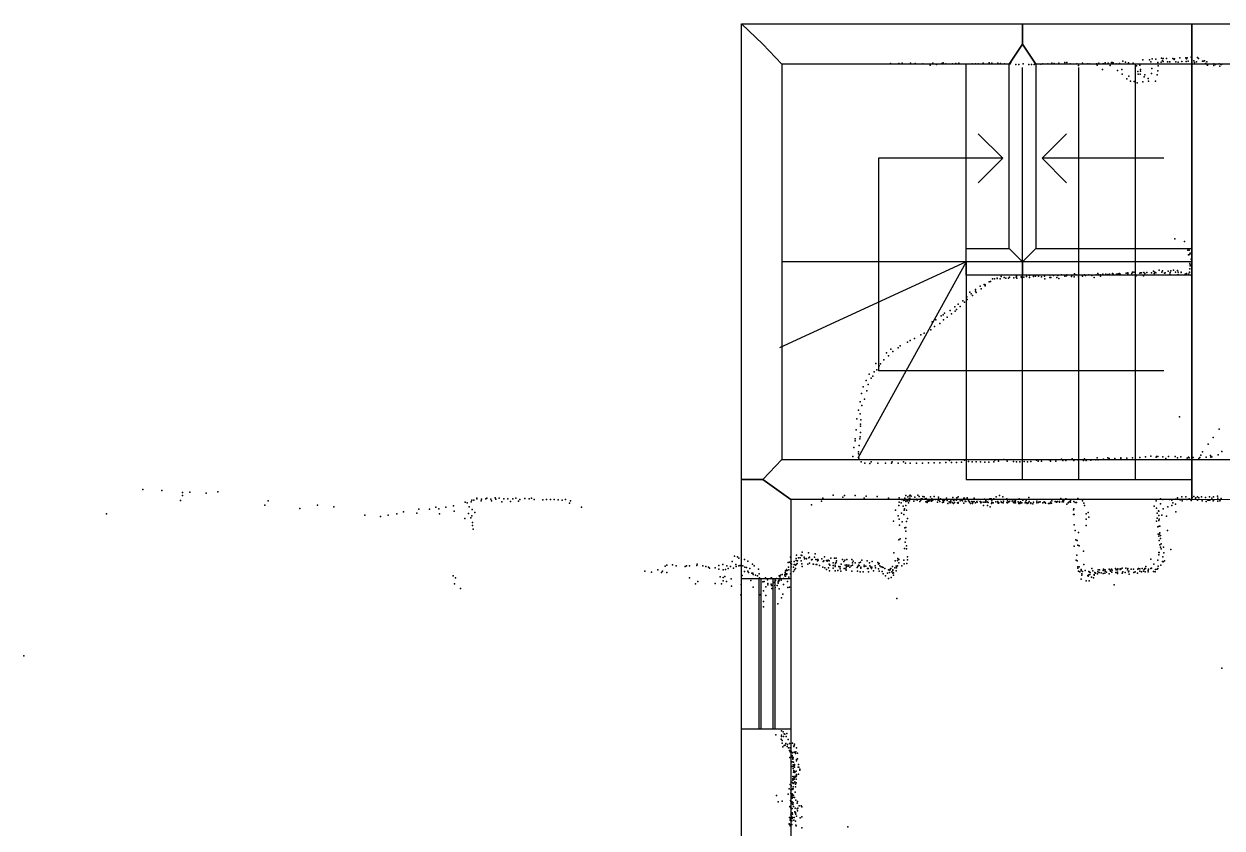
# Model space of a CAD drawing. Header units: millimetres. Extents: x 862 to 13566, y -25564 to -1880.
# Drawn here: x 2664 to 8012, y -5470 to -1880 of the extents above; entities that cross this region are included whole.
import ezdxf

# ---------------------------------------------------------------- set-up
doc = ezdxf.new("R2010")
doc.units = ezdxf.units.MM
for name, color, linetype in [('P', 9, 'Continuous'), ('ROOMS', 1, 'Continuous'), ('STRUCTS', 4, 'Continuous'), ('WALLS', 3, 'Continuous'), ('WINDOWS', 6, 'Continuous')]:
    doc.layers.add(name, color=color, linetype=linetype)

# ---------------------------------------------------------------- blocks, each defined once
blk = doc.blocks.new('1-Standard_45')
for points in [[(-590, 42.9766), (589.999, 42.9766), (589.999, 32.9766), (-590, 32.9766), (-590, 42.9766)], [(-590.014, -44.0958), (589.985, -44.0958), (589.985, -54.0958), (-590.014, -54.0958), (-590.014, -44.0958)]]:
    blk.add_lwpolyline(points)

msp = doc.modelspace()

# ---------------------------------------------------------------- linework, layer by layer
at = {"layer": 'P'}
for p in [(7824, -2032), (7851, -2032), (7857, -2032), (7875, -2028), (7902, -2030), (6532, -2057), (6569, -2057), (6585, -2055), (6621, -2055), (6643, -2057), (6676, -2058), (6710, -2065), (6721, -2056), (6737, -2061), (6762, -2057), (6768, -2054), (6779, -2058), (6809, -2058), (6824, -2057), (6837, -2056), (6870, -2060), (6897, -2059), (6911, -2059), (6924, -2058), (6946, -2055), (6972, -2054), (6984, -2056), (7012, -2055), (7023, -2057), (7041, -2059), (7066, -2059), (7069, -2053), (7092, -2062), (7105, -2062), (7125, -2059), (7150, -2061), (7161, -2061), (7173, -2062), (7204, -2060), (7212, -2058), (7234, -2058), (7252, -2056), (7263, -2057), (7283, -2056), (7310, -2053), (7320, -2053), (7335, -2058), (7364, -2059), (7371, -2066), (7390, -2056), (7410, -2059), (7419, -2059), (7452, -2058), (7454, -2058), (7455, -2065), (7462, -2056), (7478, -2084), (7480, -2059), (7483, -2058), (7491, -2054), (7504, -2055), (7513, -2066), (7519, -2053), (7522, -2053), (7525, -2054), (7527, -2054), (7539, -2059), (7555, -2057), (7565, -2084), (7570, -2047), (7582, -2051), (7594, -2054), (7615, -2056), (7630, -2067), (7645, -2064), (7649, -2083), (7659, -2041), (7689, -2040), (7695, -2050), (7699, -2079), (7701, -2036), (7716, -2038), (7725, -2052), (7727, -2068), (7740, -2051), (7742, -2033), (7747, -2044), (7749, -2034), (7749, -2048), (7765, -2034), (7769, -2050), (7778, -2049), (7779, -2050), (7792, -2035), (7798, -2039), (7800, -2036), (7806, -2049), (7816, -2051), (7833, -2048), (7852, -2048), (7854, -2036), (7861, -2047), (7886, -2045), (7890, -2052), (7898, -2050), (7907, -2034), (7925, -2047), (7928, -2046), (7934, -2045), (7938, -2057), (7944, -2050), (7946, -2063), (7948, -2065), (7975, -2066), (7976, -2058), (7983, -2062), (7999, -2059), (8003, -2069), (8005, -2060), (8010, -2061), (7546, -2088), (7567, -2105), (7588, -2125), (7596, -2114), (7603, -2135), (7620, -2137), (7637, -2092), (7638, -2104), (7647, -2105), (7649, -2091), (7659, -2138), (7665, -2116), (7667, -2107), (7683, -2124), (7684, -2135), (7697, -2101), (7715, -2135), (7723, -2108), (7725, -2089), (7633, -2143), (7802, -2839), (7845, -2851), (7859, -2891), (7863, -2911), (7864, -2911), (7865, -2891), (7869, -2908), (7870, -2904), (7874, -2930), (7458, -2995), (7523, -2994), (7555, -2995), (7584, -2993), (7591, -2992), (7610, -2994), (7612, -2989), (7618, -2989), (7645, -2993), (7649, -2991), (7653, -2992), (7663, -2990), (7667, -2994), (7676, -2990), (7697, -2992), (7706, -2984), (7709, -2994), (7712, -2989), (7716, -2992), (7731, -2980), (7744, -2989), (7746, -2983), (7755, -2993), (7759, -2991), (7772, -2984), (7780, -2990), (7783, -2982), (7795, -2980), (7804, -2989), (7814, -2981), (7816, -2988), (7830, -2988), (7830, -2990), (7853, -2995), (7867, -2989), (7867, -2990), (7869, -2942), (7869, -2952), (7869, -2973), (7870, -2960), (7871, -2958), (7875, -2958), (6950, -3044), (6955, -3045), (6973, -3031), (6978, -3030), (6988, -3018), (6996, -3019), (7008, -3017), (7009, -3015), (7022, -3018), (7027, -3008), (7040, -3013), (7047, -3016), (7059, -3016), (7064, -3011), (7083, -3014), (7093, -3011), (7095, -3006), (7096, -3015), (7116, -3009), (7117, -3012), (7127, -3011), (7139, -3008), (7153, -3003), (7153, -3012), (7170, -3007), (7171, -3008), (7180, -3007), (7193, -3006), (7206, -3009), (7219, -3006), (7221, -3018), (7243, -3012), (7244, -3002), (7248, -3013), (7260, -3004), (7275, -3012), (7279, -3003), (7283, -3017), (7296, -3000), (7310, -3006), (7318, -3005), (7319, -3001), (7341, -3008), (7343, -3002), (7352, -3009), (7353, -2996), (7361, -3001), (7372, -3010), (7389, -3007), (7399, -3000), (7403, -3004), (7417, -3000), (7431, -3004), (7442, -3013), (7451, -3000), (7462, -3001), (7470, -3000), (7470, -3007), (7480, -2998), (7493, -2997), (7493, -2997), (7503, -2999), (7510, -2998), (7526, -2997), (7541, -2998), (7548, -2996), (7557, -2998), (7591, -2996), (7591, -2999), (7628, -3007), (7662, -3005), (7779, -2997), (7816, -2999), (7848, -2998), (7863, -2997), (7875, -3002), (6873, -3099), (6887, -3078), (6893, -3085), (6899, -3092), (6911, -3066), (6911, -3073), (6915, -3080), (6933, -3051), (6937, -3063), (6955, -3049), (6820, -3143), (6827, -3155), (6834, -3131), (6843, -3142), (6855, -3116), (6863, -3122), (6874, -3110), (6735, -3201), (6758, -3184), (6768, -3179), (6769, -3202), (6773, -3172), (6785, -3189), (6798, -3159), (6804, -3175), (6821, -3162), (6682, -3261), (6713, -3246), (6718, -3210), (6728, -3231), (6753, -3217), (6608, -3301), (6620, -3293), (6639, -3285), (6668, -3268), (6515, -3349), (6523, -3362), (6534, -3332), (6542, -3343), (6567, -3326), (6575, -3318), (6467, -3396), (6482, -3407), (6487, -3398), (6503, -3380), (6424, -3472), (6437, -3444), (6446, -3462), (6453, -3453), (6459, -3434), (6472, -3425), (6410, -3501), (6426, -3518), (6433, -3490), (6397, -3567), (6403, -3530), (6416, -3555), (6389, -3605), (6397, -3621), (6404, -3584), (7823, -3635), (6382, -3644), (6399, -3667), (6399, -3676), (6400, -3648), (8000, -3689), (6375, -3732), (6375, -3741), (6379, -3693), (6395, -3733), (6397, -3723), (6399, -3704), (7972, -3726), (6369, -3771), (6389, -3791), (6392, -3762), (7925, -3791), (7950, -3757), (8012, -3789), (6364, -3812), (6390, -3800), (6391, -3819), (6402, -3835), (6417, -3841), (6440, -3843), (6446, -3836), (6475, -3842), (6510, -3841), (6537, -3841), (6539, -3835), (6566, -3842), (6591, -3835), (6599, -3841), (6620, -3842), (6648, -3842), (6675, -3842), (6702, -3840), (6727, -3840), (6753, -3840), (6779, -3839), (6796, -3830), (6804, -3839), (6827, -3838), (6849, -3837), (6863, -3828), (6880, -3834), (6897, -3835), (6915, -3836), (6934, -3836), (6953, -3837), (6971, -3837), (6994, -3835), (6998, -3828), (7015, -3833), (7038, -3825), (7053, -3832), (7081, -3834), (7095, -3836), (7110, -3835), (7129, -3834), (7144, -3835), (7159, -3834), (7184, -3828), (7192, -3832), (7206, -3832), (7240, -3826), (7246, -3833), (7270, -3833), (7295, -3824), (7302, -3830), (7315, -3830), (7343, -3822), (7350, -3830), (7371, -3830), (7394, -3829), (7399, -3822), (7405, -3829), (7427, -3828), (7449, -3827), (7455, -3817), (7460, -3827), (7483, -3824), (7503, -3818), (7508, -3821), (7534, -3821), (7560, -3818), (7561, -3820), (7587, -3819), (7613, -3818), (7645, -3816), (7670, -3813), (7694, -3810), (7718, -3815), (7720, -3811), (7726, -3811), (7748, -3813), (7761, -3821), (7774, -3811), (7803, -3811), (7814, -3817), (7828, -3813), (7856, -3819), (7862, -3815), (7865, -3817), (7884, -3816), (7909, -3820), (7913, -3816), (7917, -3805), (7941, -3815), (7961, -3807), (7962, -3815), (7967, -3813), (7995, -3804), (3195, -3959), (3280, -3964), (3363, -4008), (3371, -3972), (3371, -3986), (3404, -3971), (3477, -3975), (3530, -3970), (3754, -4009), (4664, -4007), (4672, -4007), (4685, -3997), (4686, -4001), (4705, -4009), (4706, -4002), (4726, -4000), (4730, -3998), (4748, -4002), (4751, -4010), (4768, -3996), (4770, -4002), (4785, -3998), (4806, -4000), (4824, -4000), (4846, -4001), (4860, -3998), (4872, -4011), (4877, -4003), (4900, -3999), (4920, -4000), (4929, -3998), (4942, -4003), (4981, -4005), (4996, -4004), (5015, -4004), (5031, -4003), (5049, -4005), (5067, -4006), (5082, -4004), (5104, -4009), (6224, -4011), (6230, -3998), (6277, -3984), (6319, -3993), (6327, -3986), (6375, -3986), (6415, -3997), (6424, -3989), (6473, -3990), (6523, -3997), (6571, -3996), (6581, -4003), (6590, -4008), (6596, -3997), (6596, -4007), (6600, -3986), (6605, -4009), (6608, -4003), (6608, -4006), (6610, -3992), (6610, -4010), (6615, -4000), (6617, -3987), (6617, -4010), (6619, -3998), (6620, -3984), (6625, -3988), (6637, -4011), (6641, -3993), (6643, -4003), (6650, -4002), (6651, -4007), (6654, -3984), (6660, -3990), (6667, -4006), (6668, -4005), (6669, -4000), (6673, -4001), (6677, -3990), (6682, -3992), (6687, -4000), (6692, -3999), (6696, -4011), (6701, -4006), (6702, -4011), (6703, -4004), (6706, -4009), (6711, -3991), (6714, -4009), (6716, -4011), (6717, -4000), (6718, -4008), (6721, -4007), (6727, -3990), (6733, -4003), (6744, -4005), (6746, -3993), (6746, -4001), (6748, -4007), (6755, -4001), (6766, -4007), (6769, -4011), (6774, -4007), (6783, -3998), (6785, -4006), (6785, -4008), (6801, -4005), (6801, -4011), (6810, -3994), (6814, -4007), (6815, -4008), (6822, -4003), (6827, -4007), (6828, -3996), (6835, -3991), (6844, -4010), (6850, -4007), (6854, -4009), (6860, -3997), (6862, -3998), (6866, -4011), (6874, -3996), (6875, -4000), (6880, -4009), (6906, -3998), (6924, -4003), (6952, -4002), (6958, -4008), (6968, -4004), (6975, -4001), (6977, -4001), (6981, -4000), (6982, -4003), (6984, -4007), (6994, -4001), (7004, -3991), (7019, -3985), (7025, -4003), (7033, -3992), (7037, -4011), (7051, -4000), (7055, -4010), (7067, -4004), (7076, -4011), (7078, -4003), (7084, -4011), (7091, -4010), (7106, -4001), (7123, -4006), (7138, -4008), (7150, -3994), (7185, -4011), (7252, -4009), (7292, -3999), (7302, -4009), (7306, -4007), (7315, -4000), (7320, -4002), (7336, -4008), (7369, -3999), (7389, -4010), (7718, -4010), (7738, -4000), (7748, -4004), (7778, -4004), (7788, -4007), (7806, -4002), (7814, -3996), (7826, -4005), (7833, -3991), (7834, -4009), (7851, -3992), (7855, -4004), (7865, -4000), (7875, -4008), (7878, -4003), (7879, -3995), (7886, -3990), (7894, -3998), (7896, -3996), (7903, -3992), (7903, -4007), (7909, -3996), (7921, -3991), (7923, -4010), (7938, -3995), (7949, -4006), (7954, -4007), (7956, -3991), (7958, -4006), (7967, -3997), (7972, -4010), (7974, -3991), (7976, -4005), (7992, -3988), (7993, -4011), (7994, -3998), (8002, -4010), (8004, -4005), (8009, -3999), (3739, -4029), (3896, -4044), (3974, -4029), (4048, -4036), (4358, -4059), (4426, -4046), (4474, -4047), (4503, -4038), (4516, -4045), (4547, -4038), (4582, -4032), (4585, -4055), (4634, -4015), (4643, -4019), (4652, -4036), (4661, -4014), (4665, -4048), (4676, -4062), (4797, -4014), (4836, -4012), (5100, -4020), (5153, -4038), (6179, -4027), (6555, -4051), (6569, -4031), (6571, -4015), (6580, -4018), (6581, -4064), (6589, -4034), (6593, -4051), (6595, -4045), (6600, -4031), (6601, -4013), (6603, -4051), (6613, -4018), (6663, -4013), (6690, -4014), (6696, -4017), (6697, -4012), (6742, -4015), (6752, -4012), (6764, -4017), (6769, -4015), (6788, -4022), (6794, -4014), (6798, -4016), (6798, -4019), (6808, -4017), (6814, -4022), (6818, -4017), (6831, -4019), (6834, -4020), (6835, -4017), (6860, -4020), (6869, -4012), (6885, -4013), (6885, -4015), (6889, -4022), (6895, -4013), (6898, -4022), (6899, -4017), (6902, -4014), (6906, -4013), (6912, -4018), (6917, -4012), (6919, -4016), (6933, -4013), (6936, -4018), (6937, -4015), (6946, -4015), (6947, -4030), (6953, -4016), (6958, -4015), (6964, -4014), (6965, -4031), (6969, -4017), (6977, -4036), (6983, -4022), (6985, -4015), (6990, -4019), (7002, -4014), (7011, -4013), (7011, -4018), (7015, -4020), (7016, -4018), (7027, -4014), (7029, -4017), (7035, -4019), (7052, -4017), (7055, -4018), (7060, -4014), (7063, -4012), (7081, -4017), (7085, -4019), (7089, -4012), (7091, -4018), (7102, -4014), (7105, -4022), (7107, -4019), (7109, -4021), (7113, -4014), (7115, -4019), (7119, -4019), (7133, -4018), (7135, -4016), (7141, -4019), (7142, -4022), (7149, -4019), (7152, -4013), (7158, -4021), (7159, -4018), (7168, -4023), (7171, -4016), (7186, -4018), (7193, -4017), (7195, -4015), (7199, -4014), (7201, -4014), (7212, -4019), (7218, -4014), (7220, -4016), (7223, -4017), (7224, -4020), (7238, -4021), (7243, -4021), (7246, -4015), (7251, -4020), (7251, -4020), (7268, -4013), (7273, -4014), (7274, -4016), (7278, -4013), (7286, -4012), (7286, -4016), (7299, -4014), (7304, -4014), (7320, -4024), (7325, -4018), (7330, -4014), (7334, -4016), (7336, -4016), (7349, -4050), (7350, -4013), (7350, -4045), (7357, -4017), (7363, -4017), (7395, -4020), (7399, -4030), (7415, -4062), (7709, -4033), (7719, -4042), (7723, -4064), (7728, -4054), (7730, -4055), (7737, -4023), (7749, -4045), (7770, -4036), (7788, -4030), (7793, -4019), (7805, -4025), (7806, -4058), (7942, -4013), (3032, -4067), (4186, -4073), (4255, -4080), (4290, -4073), (4328, -4067), (4418, -4065), (4519, -4068), (4632, -4088), (4649, -4066), (4659, -4085), (4659, -4086), (4663, -4076), (4667, -4106), (6545, -4100), (6566, -4077), (6571, -4091), (6573, -4118), (6584, -4103), (6592, -4070), (6604, -4102), (6608, -4088), (7349, -4071), (7352, -4071), (7352, -4116), (7405, -4067), (7406, -4092), (7417, -4082), (7719, -4100), (7723, -4087), (7730, -4075), (7730, -4098), (7731, -4091), (7744, -4074), (7764, -4078), (4667, -4120), (4669, -4136), (6596, -4130), (6600, -4129), (6600, -4145), (7357, -4142), (7372, -4151), (7406, -4119), (7726, -4125), (7727, -4159), (7730, -4167), (7731, -4159), (7732, -4123), (7734, -4123), (7735, -4152), (7737, -4165), (7769, -4142), (6569, -4184), (6575, -4179), (6595, -4223), (6598, -4194), (6601, -4177), (6603, -4224), (6604, -4210), (7352, -4212), (7359, -4183), (7365, -4186), (7368, -4208), (7375, -4210), (7732, -4187), (7734, -4206), (7737, -4216), (7738, -4178), (7740, -4202), (7741, -4224), (7751, -4216), (5836, -4257), (5850, -4260), (5855, -4265), (5880, -4271), (6086, -4261), (6111, -4267), (6111, -4276), (6112, -4252), (6117, -4278), (6121, -4264), (6129, -4264), (6133, -4252), (6134, -4277), (6137, -4254), (6138, -4238), (6147, -4261), (6148, -4269), (6156, -4267), (6158, -4269), (6166, -4241), (6168, -4264), (6170, -4261), (6180, -4273), (6182, -4271), (6193, -4261), (6196, -4246), (6199, -4271), (6206, -4278), (6207, -4271), (6208, -4272), (6210, -4274), (6225, -4269), (6234, -4278), (6237, -4260), (6246, -4276), (6254, -4274), (6258, -4277), (6266, -4265), (6282, -4266), (6289, -4266), (6291, -4278), (6318, -4272), (6328, -4275), (6337, -4271), (6360, -4272), (6404, -4275), (6428, -4278), (6547, -4242), (6553, -4277), (6563, -4276), (6565, -4267), (6570, -4272), (6592, -4275), (6608, -4259), (6608, -4273), (7361, -4274), (7364, -4252), (7366, -4278), (7394, -4234), (7694, -4270), (7725, -4275), (7730, -4240), (7730, -4251), (7732, -4240), (7748, -4259), (7753, -4241), (7756, -4277), (7784, -4227), (5435, -4323), (5465, -4328), (5493, -4318), (5510, -4330), (5514, -4324), (5527, -4301), (5534, -4296), (5534, -4330), (5559, -4295), (5576, -4299), (5615, -4302), (5622, -4299), (5635, -4299), (5668, -4298), (5669, -4292), (5694, -4300), (5708, -4303), (5720, -4306), (5725, -4310), (5750, -4309), (5766, -4298), (5766, -4314), (5784, -4294), (5785, -4317), (5795, -4316), (5801, -4299), (5808, -4311), (5818, -4303), (5826, -4281), (5832, -4310), (5842, -4294), (5843, -4302), (5855, -4300), (5861, -4298), (5873, -4300), (5880, -4325), (5882, -4305), (5889, -4307), (5895, -4323), (5896, -4279), (5899, -4329), (5904, -4311), (5913, -4332), (5916, -4293), (5924, -4300), (5943, -4315), (6062, -4329), (6063, -4322), (6068, -4316), (6069, -4321), (6071, -4320), (6076, -4285), (6077, -4305), (6079, -4318), (6082, -4283), (6088, -4290), (6089, -4281), (6089, -4304), (6091, -4292), (6099, -4305), (6100, -4325), (6102, -4281), (6102, -4294), (6104, -4318), (6108, -4296), (6108, -4311), (6111, -4294), (6116, -4289), (6136, -4291), (6138, -4302), (6163, -4292), (6170, -4288), (6187, -4292), (6188, -4292), (6201, -4294), (6203, -4294), (6215, -4298), (6230, -4305), (6232, -4281), (6239, -4308), (6246, -4316), (6250, -4279), (6255, -4308), (6258, -4293), (6260, -4322), (6261, -4296), (6276, -4298), (6276, -4310), (6277, -4287), (6285, -4322), (6286, -4296), (6286, -4302), (6287, -4288), (6290, -4285), (6297, -4321), (6301, -4303), (6303, -4304), (6308, -4304), (6308, -4313), (6311, -4324), (6312, -4293), (6324, -4281), (6325, -4312), (6330, -4296), (6333, -4313), (6335, -4305), (6335, -4319), (6337, -4295), (6337, -4301), (6343, -4301), (6347, -4297), (6351, -4305), (6357, -4299), (6360, -4324), (6362, -4286), (6363, -4297), (6366, -4279), (6374, -4287), (6384, -4307), (6385, -4323), (6387, -4302), (6389, -4297), (6393, -4286), (6393, -4298), (6397, -4326), (6399, -4283), (6400, -4306), (6400, -4310), (6410, -4326), (6414, -4296), (6415, -4303), (6422, -4301), (6430, -4311), (6432, -4312), (6434, -4326), (6438, -4286), (6440, -4300), (6445, -4306), (6447, -4311), (6449, -4305), (6450, -4280), (6457, -4322), (6464, -4300), (6466, -4309), (6475, -4285), (6478, -4293), (6479, -4313), (6481, -4289), (6482, -4323), (6484, -4299), (6490, -4304), (6495, -4325), (6497, -4305), (6499, -4307), (6507, -4312), (6523, -4317), (6528, -4330), (6529, -4319), (6531, -4314), (6534, -4312), (6538, -4326), (6541, -4303), (6543, -4318), (6543, -4320), (6543, -4332), (6546, -4331), (6552, -4309), (6557, -4322), (6558, -4301), (6559, -4308), (6560, -4301), (6563, -4300), (6569, -4286), (6583, -4300), (6593, -4291), (6605, -4289), (7368, -4304), (7369, -4310), (7372, -4323), (7375, -4304), (7377, -4326), (7384, -4316), (7384, -4321), (7389, -4325), (7396, -4294), (7402, -4321), (7417, -4325), (7419, -4327), (7424, -4330), (7431, -4311), (7435, -4322), (7445, -4330), (7458, -4326), (7460, -4318), (7464, -4330), (7466, -4317), (7472, -4331), (7482, -4321), (7483, -4314), (7485, -4318), (7490, -4318), (7490, -4324), (7496, -4328), (7509, -4314), (7513, -4319), (7515, -4322), (7515, -4323), (7519, -4315), (7521, -4328), (7522, -4319), (7536, -4312), (7538, -4329), (7540, -4317), (7545, -4315), (7546, -4317), (7546, -4328), (7547, -4313), (7558, -4313), (7558, -4316), (7560, -4314), (7566, -4310), (7566, -4332), (7570, -4326), (7580, -4329), (7583, -4310), (7590, -4317), (7592, -4311), (7595, -4327), (7596, -4323), (7607, -4314), (7617, -4315), (7618, -4329), (7625, -4326), (7635, -4332), (7637, -4314), (7639, -4311), (7645, -4313), (7645, -4324), (7653, -4327), (7656, -4311), (7662, -4324), (7665, -4316), (7668, -4312), (7669, -4326), (7671, -4312), (7672, -4303), (7682, -4321), (7683, -4327), (7684, -4315), (7694, -4311), (7698, -4310), (7706, -4325), (7708, -4293), (7714, -4327), (7715, -4316), (7722, -4314), (7725, -4312), (7727, -4301), (7739, -4296), (7747, -4280), (7750, -4282), (4580, -4345), (4586, -4380), (4591, -4353), (5635, -4354), (5662, -4380), (5672, -4369), (5749, -4379), (5772, -4349), (5778, -4380), (5785, -4367), (5786, -4352), (5792, -4348), (5800, -4369), (5821, -4358), (5866, -4383), (5870, -4343), (5909, -4365), (5917, -4333), (5919, -4339), (5930, -4341), (5938, -4344), (5946, -4335), (5948, -4353), (5948, -4355), (5963, -4371), (5968, -4369), (5975, -4353), (5983, -4362), (5984, -4378), (5984, -4384), (5999, -4354), (5999, -4382), (6001, -4353), (6013, -4374), (6019, -4365), (6024, -4357), (6031, -4371), (6031, -4377), (6032, -4366), (6035, -4345), (6035, -4359), (6035, -4367), (6038, -4348), (6040, -4355), (6041, -4341), (6043, -4358), (6044, -4364), (6049, -4339), (6054, -4356), (6055, -4383), (6061, -4338), (6061, -4344), (6064, -4346), (6065, -4334), (6068, -4338), (6070, -4335), (6072, -4370), (6078, -4350), (6086, -4335), (6499, -4336), (6510, -4345), (6519, -4333), (6524, -4357), (6535, -4352), (6545, -4342), (7383, -4359), (7387, -4335), (7387, -4341), (7406, -4366), (7413, -4343), (7414, -4346), (7417, -4340), (7419, -4366), (7422, -4338), (7430, -4351), (7438, -4353), (7441, -4339), (7441, -4341), (7448, -4333), (7456, -4336), (7482, -4334), (7489, -4333), (7509, -4336), (7530, -4384), (7546, -4334), (7597, -4337), (4612, -4401), (5822, -4390), (5864, -4429), (5919, -4395), (5951, -4429), (5965, -4411), (5976, -4393), (5976, -4432), (6001, -4386), (6001, -4388), (6002, -4401), (6016, -4388), (6018, -4397), (6027, -4388), (6036, -4402), (6052, -4426), (6074, -4396), (6081, -4395), (5965, -4459), (5966, -4483), (6029, -4469), (6046, -4442), (6561, -4445), (2664, -4702), (8012, -4757), (6021, -5054), (6044, -5074), (6045, -5037), (6045, -5056), (6046, -5062), (6049, -5080), (6053, -5041), (6054, -5061), (6057, -5050), (6060, -5052), (6067, -5062), (6069, -5048), (6076, -5075), (6048, -5092), (6052, -5108), (6058, -5102), (6062, -5101), (6065, -5093), (6071, -5107), (6073, -5098), (6077, -5112), (6082, -5093), (6082, -5124), (6084, -5130), (6085, -5113), (6090, -5130), (6091, -5131), (6095, -5092), (6095, -5134), (6101, -5106), (6102, -5102), (6102, -5132), (6104, -5096), (6106, -5131), (6109, -5130), (6112, -5112), (6083, -5156), (6093, -5153), (6094, -5147), (6094, -5175), (6096, -5154), (6097, -5159), (6097, -5160), (6097, -5163), (6098, -5157), (6099, -5176), (6104, -5186), (6108, -5137), (6112, -5164), (6112, -5170), (6117, -5136), (6117, -5161), (6121, -5186), (6094, -5196), (6096, -5240), (6097, -5240), (6098, -5188), (6098, -5204), (6099, -5221), (6101, -5195), (6101, -5213), (6103, -5190), (6103, -5218), (6104, -5198), (6105, -5222), (6107, -5239), (6111, -5216), (6113, -5231), (6113, -5237), (6120, -5199), (6122, -5230), (6123, -5199), (6127, -5208), (6127, -5212), (6085, -5276), (6089, -5281), (6089, -5283), (6090, -5266), (6095, -5267), (6096, -5251), (6096, -5256), (6097, -5268), (6098, -5272), (6098, -5287), (6100, -5242), (6100, -5253), (6101, -5251), (6101, -5270), (6102, -5252), (6103, -5245), (6105, -5264), (6108, -5275), (6108, -5287), (6109, -5242), (6111, -5252), (6111, -5269), (6023, -5325), (6076, -5319), (6080, -5295), (6086, -5347), (6087, -5314), (6088, -5300), (6089, -5295), (6089, -5321), (6089, -5336), (6091, -5322), (6092, -5333), (6093, -5317), (6093, -5337), (6094, -5298), (6094, -5325), (6095, -5295), (6096, -5297), (6096, -5324), (6098, -5296), (6098, -5332), (6099, -5324), (6104, -5334), (6106, -5310), (6110, -5346), (6031, -5353), (6048, -5351), (6083, -5374), (6086, -5378), (6088, -5352), (6089, -5381), (6090, -5361), (6093, -5354), (6093, -5383), (6096, -5365), (6098, -5358), (6099, -5375), (6105, -5398), (6106, -5381), (6108, -5401), (6116, -5360), (6116, -5384), (6117, -5352), (6117, -5394), (6119, -5382), (6125, -5372), (6134, -5371), (6137, -5376), (6080, -5452), (6080, -5453), (6081, -5424), (6085, -5435), (6086, -5429), (6087, -5433), (6088, -5411), (6091, -5417), (6092, -5438), (6092, -5454), (6093, -5403), (6094, -5428), (6095, -5408), (6095, -5424), (6101, -5435), (6102, -5424), (6106, -5402), (6108, -5440), (6110, -5409), (6112, -5417), (6129, -5425), (6136, -5421), (6084, -5460), (6085, -5456), (6086, -5459), (6088, -5457), (6110, -5457), (6111, -5460), (6137, -5469), (6342, -5465)]:
    msp.add_point(p, dxfattribs=at)
at = {"layer": 'ROOMS'}
for points in [[(6046.86, -3824.22), (7878.07, -3824.22), (7878.07, -3824.22), (7878.07, -3002.61), (7121.51, -3002.61), (6869.33, -3002.61), (6869.33, -2882.61), (7061.5, -2882.61), (7061.41, -2060.29), (6046.86, -2060.29), (6046.86, -3824.22)], [(7878.07, -2060.29), (7181.41, -2060.29), (7181.5, -2882.61), (7878.07, -2882.61), (7878.07, -2060.29)], [(9830.27, -3824.48), (9830.27, -2990.3), (9044.86, -2990.3), (9044.86, -2060.29), (7878.07, -2060.29), (7878.07, -2882.61), (7878.07, -3002.61), (7878.07, -3824.22), (9830.27, -3824.48)], [(7878.07, -4004.22), (6086.86, -4004.22), (6086.86, -7032.36), (8691.65, -7032.36), (9266.79, -7032.36), (9800.27, -7032.36), (9800.27, -5762.54), (9800.27, -4004.47), (7878.07, -4004.22)]]:
    msp.add_lwpolyline(points, close=True, dxfattribs=at)
at = {"layer": 'STRUCTS'}
for points in [[(7878.07, -2942.61), (7878.07, -1970.29)], [(6869.33, -2942.61), (6869.33, -2060.29)], [(7121.51, -2942.61), (7121.51, -2074.63)], [(7373.7, -2942.61), (7373.7, -2074.63)], [(7625.88, -2942.61), (7625.88, -2060.29)], [(7033.05, -2480.02), (6923.78, -2370.75)], [(7208.86, -2480.02), (7318.13, -2370.75)], [(6478.25, -2480.02), (6478.25, -3428.42)], [(7033.05, -2480.02), (6478.25, -2480.02)], [(7033.05, -2480.02), (6923.78, -2589.29)], [(7751.97, -2480.02), (7208.86, -2480.02)], [(7208.86, -2480.02), (7318.13, -2589.29)], [(6869.33, -2942.61), (6037.1, -3326.56)], [(6869.33, -2942.61), (6046.86, -2942.61)], [(6869.33, -2942.61), (6386.84, -3819.39)], [(6869.33, -2942.61), (6869.33, -3914.22)], [(7878.07, -2942.61), (6869.33, -2942.61)], [(6869.33, -3002.61), (6869.33, -2942.61)], [(7121.51, -3914.22), (7121.51, -2942.61)], [(7373.7, -3914.22), (7373.7, -2942.61)], [(7625.88, -3914.22), (7625.88, -2942.61)], [(7878.07, -3914.22), (7878.07, -2942.61)], [(7121.51, -3428.42), (6478.25, -3428.42)], [(7373.7, -3428.42), (7121.51, -3428.42)], [(7625.88, -3428.42), (7373.7, -3428.42)], [(7751.97, -3428.42), (7625.88, -3428.42)], [(6869.33, -3914.22), (7878.07, -3914.22)]]:
    msp.add_lwpolyline(points, dxfattribs=at)
at = {"layer": 'WALLS'}
for points in [[(5866.86, -3914.22), (5866.86, -1880.29), (5961.86, -1970.29), (6046.86, -2060.29), (6046.86, -3824.22), (5961.86, -3914.22), (5866.86, -3914.22)], [(7061.41, -2060.29), (6046.86, -2060.29), (5961.86, -1970.29), (5866.86, -1880.29), (7121.4, -1880.29), (7121.4, -1970.29), (7061.41, -2060.29)], [(7878.07, -2060.29), (7181.41, -2060.29), (7121.4, -1970.29), (7121.4, -1880.29), (7878.07, -1880.29), (7878.07, -1970.29), (7878.07, -2060.29)], [(9044.86, -2060.29), (7878.07, -2060.29), (7878.07, -1970.29), (7878.07, -1880.29), (9104.86, -1880.29), (9104.86, -1970.29), (9044.86, -2060.29)], [(7061.5, -2882.61), (7061.41, -2060.29), (7121.4, -1970.29), (7181.41, -2060.29), (7181.5, -2882.61), (7121.51, -2942.61), (7061.5, -2882.61)], [(7878.07, -2942.61), (7878.07, -2882.61), (7878.07, -2060.29), (7878.07, -1970.29)], [(7121.51, -3002.61), (6869.33, -3002.61), (6869.33, -2942.61), (6869.33, -2882.61), (7061.5, -2882.61), (7121.51, -2942.61), (7121.51, -3002.61)], [(7878.07, -3002.61), (7121.51, -3002.61), (7121.51, -2942.61), (7181.5, -2882.61), (7878.07, -2882.61), (7878.07, -2942.61), (7878.07, -3002.61)], [(7878.07, -2942.61), (7878.07, -3002.61), (7878.07, -3824.22), (7878.07, -3914.22)], [(6046.86, -3824.22), (7878.07, -3824.22), (7878.07, -3914.22), (7878.07, -4004.22), (6086.86, -4004.22), (5961.86, -3914.22), (6046.86, -3824.22)], [(7878.07, -3824.22), (9830.27, -3824.48), (9900.27, -3914.49), (9800.27, -4004.47), (7878.07, -4004.22), (7878.07, -3914.22), (7878.07, -3824.22)], [(5866.86, -7092.36), (5866.86, -3914.22), (5961.86, -3914.22), (6086.86, -4004.22), (6086.86, -7032.36), (5961.86, -7092.36), (5866.86, -7092.36)]]:
    msp.add_lwpolyline(points, dxfattribs=at)
at = {"layer": 'WINDOWS'}
msp.add_lwpolyline([(5866.86, -5028.38), (5866.86, -4356.07), (6086.86, -4356.07), (6086.86, -5028.38), (5866.86, -5028.38)], dxfattribs=at)

# ---------------------------------------------------------------- block references
at = {"layer": 'WINDOWS', "xscale": 0.569752, "yscale": 0.72, "rotation": 90}
msp.add_blockref('1-Standard_45', (5976.86, -4692.23), dxfattribs=at)

doc.saveas('drawing.dxf')
